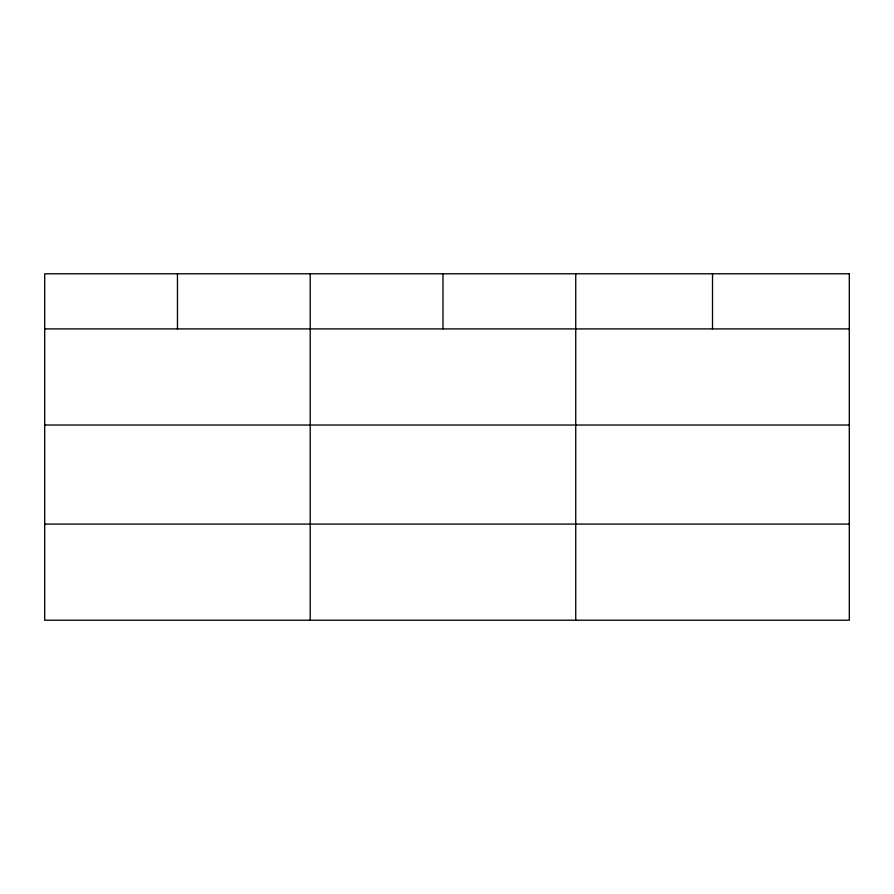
<?xml version="1.0" encoding="UTF-8"?>
<svg xmlns="http://www.w3.org/2000/svg" width="894" height="894" viewBox="0 0 894 894"><rect width="100%" height="100%" fill="white"/><g stroke="black" fill="none" stroke-linecap="round" stroke-linejoin="round"><path stroke-width="1.34" d="M44.7 328.914L849.3 328.914M44.7 425.041L849.3 425.041M44.7 524.085L849.3 524.085M712.518 273.787L712.518 328.914M575.736 273.787L575.736 620.212M442.977 273.787L442.977 328.914M310.218 273.787L310.218 620.212M177.459 273.787L177.459 328.914M849.3 273.787L44.7 273.787L44.7 620.212L849.3 620.212L849.3 273.787"/></g></svg>
